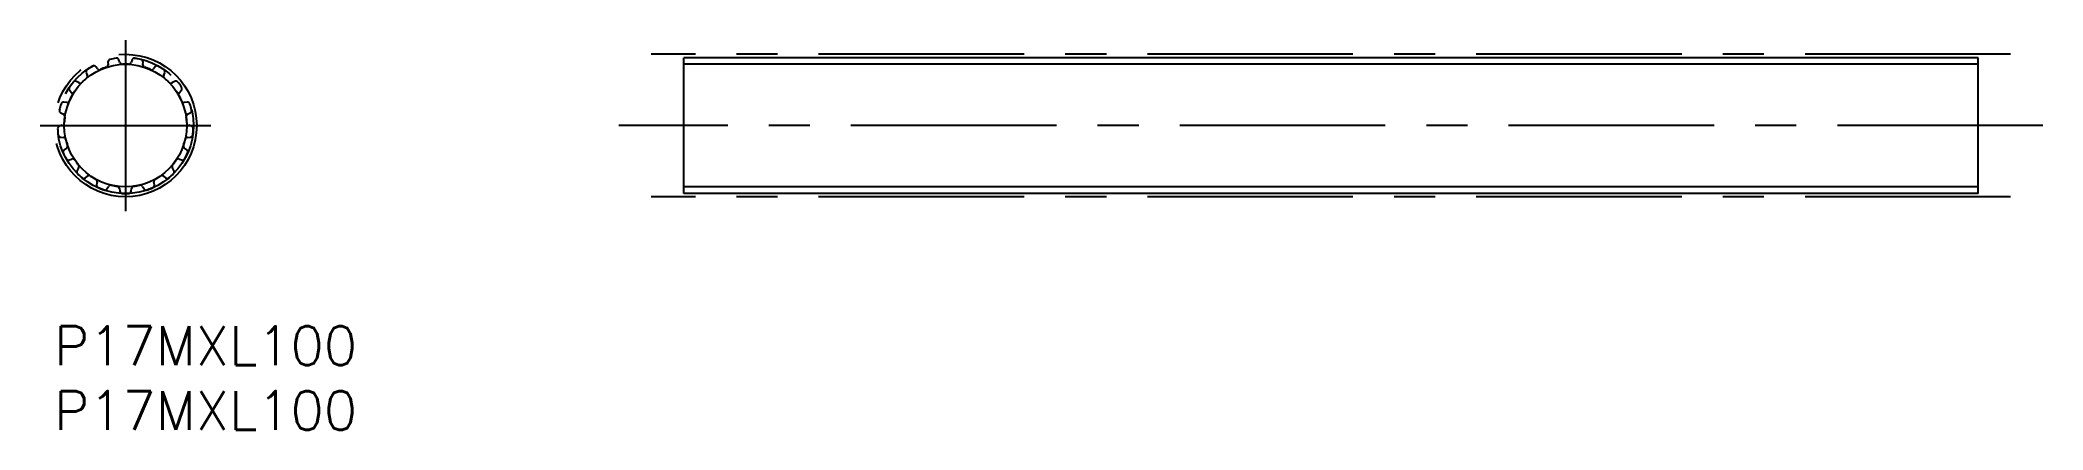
# Model space of a CAD drawing. Extents: x -1 to 154, y -8 to 22.
import ezdxf

# ---------------------------------------------------------------- set-up
doc = ezdxf.new("R2010")
doc.units = 0
doc.header["$LTSCALE"] = 0.5
doc.linetypes.add('CENTER', pattern=[50.8, 31.75, -6.35, 6.35, -6.35])
doc.linetypes.add('PHANTOM', pattern=[63.5, 31.75, -6.35, 6.35, -6.35, 6.35, -6.35])
for name, color, linetype in [('MSM_CENTER', 1, 'CENTER'), ('MSM_CONTINUOUS', 7, 'CONTINUOUS'), ('MSM_IMAGINARY', 6, 'PHANTOM'), ('MSM_NARROW', 5, 'CONTINUOUS'), ('MSM_PART_NUMBER', 7, 'CONTINUOUS')]:
    doc.layers.add(name, color=color, linetype=linetype)
doc.styles.get("Standard").update_dxf_attribs({"font": 'txt.shx', "height": 3, "bigfont": 'bigfont.shx'})

msp = doc.modelspace()

# ---------------------------------------------------------------- linework, layer by layer
at = {"layer": 'MSM_CENTER'}
for p, q in [((5.5, 22.1), (5.5, 8.9)), ((151.12, 21), (46.12, 21)), ((-1.1, 15.5), (12.1, 15.5)), ((153.62, 15.5), (43.62, 15.5)), ((151.12, 10), (46.12, 10))]:
    msp.add_line(p, q, dxfattribs=at)
msp.add_circle((5.5, 15.5), 5.5, dxfattribs=at)
at = {"layer": 'MSM_CONTINUOUS'}
for p, q in [((4.14, 20.41), (4.15, 20.19)), ((5.07, 20.36), (4.99, 20.57)), ((6.01, 20.57), (5.93, 20.36)), ((6.85, 20.19), (6.86, 20.41)), ((48.62, 10.26), (48.62, 20.74)), ((148.62, 20.74), (48.62, 20.74)), ((148.62, 10.26), (148.62, 20.74)), ((1.91, 18.8), (1.71, 18.9)), ((2.46, 19.58), (2.54, 19.38)), ((3.34, 19.88), (3.2, 20.04)), ((7.8, 20.04), (7.66, 19.88)), ((8.46, 19.38), (8.54, 19.58)), ((9.29, 18.9), (9.09, 18.8)), ((0.96, 17.28), (0.74, 17.31)), ((1.19, 18.21), (1.34, 18.05)), ((9.66, 18.05), (9.81, 18.21)), ((10.26, 17.31), (10.04, 17.28)), ((0.62, 15.52), (0.41, 15.46)), ((0.5, 16.47), (0.7, 16.38)), ((10.3, 16.38), (10.5, 16.47)), ((10.59, 15.46), (10.38, 15.52)), ((0.49, 14.6), (0.71, 14.58)), ((10.29, 14.58), (10.51, 14.6)), ((0.94, 13.76), (0.77, 13.63)), ((1.15, 12.85), (1.36, 12.91)), ((9.64, 12.91), (9.85, 12.85)), ((10.23, 13.63), (10.06, 13.76)), ((1.88, 12.23), (1.76, 12.04)), ((2.4, 11.46), (2.57, 11.59)), ((3.31, 11.14), (3.26, 10.93)), ((7.74, 10.93), (7.69, 11.14)), ((8.43, 11.59), (8.6, 11.46)), ((9.24, 12.04), (9.12, 12.23)), ((4.07, 10.61), (4.18, 10.8)), ((5.03, 10.64), (5.07, 10.43)), ((5.93, 10.43), (5.97, 10.64)), ((6.82, 10.8), (6.93, 10.61)), ((148.62, 10.26), (48.62, 10.26))]:
    msp.add_line(p, q, dxfattribs=at)
for centre, radius, start, end in [((3.95, 20.18), 0.2, 288.3502, 1.1765), ((4.34, 20.41), 0.2, 103.2722, 181.1765), ((5.5, 15.5), 5.25, 97.9043, 103.2722), ((4.81, 20.5), 0.2, 20, 97.9043), ((5.26, 20.43), 0.2, 200, 272.8263), ((5.5, 15.5), 4.74, 87.1737, 92.8263), ((5.74, 20.43), 0.2, 267.1737, 340), ((6.19, 20.5), 0.2, 82.0957, 160), ((5.5, 15.5), 5.25, 76.7278, 82.0957), ((6.66, 20.41), 0.2, 358.8235, 76.7278), ((7.05, 20.18), 0.2, 178.8235, 251.6498), ((5.5, 15.5), 5.24, 140.2572, 145.6251), ((1.62, 18.73), 0.2, 62.3529, 140.2572), ((2, 18.98), 0.2, 242.3529, 315.1792), ((5.5, 15.5), 4.73, 129.5267, 135.1792), ((2.65, 19.66), 0.2, 124.4487, 202.3529), ((2.36, 19.31), 0.2, 309.5267, 22.3529), ((5.5, 15.5), 5.25, 119.0807, 124.4487), ((3.05, 19.91), 0.2, 41.1765, 119.0807), ((3.49, 20.01), 0.2, 221.1765, 294.0027), ((5.5, 15.5), 4.74, 108.3502, 114.0027), ((5.5, 15.5), 4.74, 65.9973, 71.6498), ((7.51, 20.01), 0.2, 245.9973, 318.8235), ((7.95, 19.91), 0.2, 60.9193, 138.8235), ((5.5, 15.5), 5.24, 55.5513, 60.9193), ((8.64, 19.31), 0.2, 157.6471, 230.4733), ((8.35, 19.66), 0.2, 337.6471, 55.5513), ((5.5, 15.5), 4.73, 44.8208, 50.4733), ((9, 18.98), 0.2, 224.8208, 297.6471), ((9.38, 18.73), 0.2, 39.7428, 117.6471), ((5.5, 15.5), 5.25, 34.3749, 39.7428), ((5.5, 15.5), 5.25, 161.4337, 166.8016), ((0.72, 17.11), 0.2, 83.5294, 161.4337), ((0.98, 17.48), 0.2, 263.5294, 336.3557), ((1.34, 18.35), 0.2, 145.6251, 223.5294), ((5.5, 15.5), 4.73, 150.7032, 156.3557), ((1.2, 17.91), 0.2, 330.7032, 43.5294), ((9.8, 17.91), 0.2, 136.4706, 209.2968), ((5.5, 15.5), 4.73, 23.6443, 29.2968), ((9.66, 18.35), 0.2, 316.4706, 34.3749), ((10.02, 17.48), 0.2, 203.6443, 276.4706), ((10.28, 17.11), 0.2, 18.5663, 96.4706), ((5.5, 15.5), 5.25, 13.1984, 18.5663), ((0.59, 16.65), 0.2, 166.8016, 244.7059), ((0.57, 15.71), 0.2, 284.7059, 357.5321), ((0.61, 16.2), 0.2, 351.8796, 64.7059), ((5.5, 15.5), 4.73, 171.8796, 177.5321), ((10.39, 16.2), 0.2, 115.2941, 188.1204), ((5.5, 15.5), 4.74, 2.4679, 8.1204), ((10.43, 15.71), 0.2, 182.4679, 255.2941), ((10.41, 16.65), 0.2, 295.2941, 13.1984), ((0.46, 15.27), 0.2, 104.7059, 182.6101), ((5.5, 15.5), 5.25, 182.6101, 187.9781), ((0.5, 14.8), 0.2, 187.9781, 265.8824), ((0.69, 14.39), 0.2, 13.0561, 85.8824), ((5.5, 15.5), 4.73, 193.0561, 198.7086), ((0.83, 13.92), 0.2, 305.8824, 18.7086), ((10.17, 13.92), 0.2, 161.2914, 234.1176), ((5.5, 15.5), 4.73, 341.2914, 346.9439), ((10.31, 14.39), 0.2, 94.1176, 166.9439), ((10.5, 14.8), 0.2, 274.1176, 352.0219), ((10.54, 15.27), 0.2, 357.3899, 75.2941), ((5.5, 15.5), 5.24, 352.0219, 357.3899), ((0.88, 13.47), 0.2, 125.8824, 203.7866), ((5.5, 15.5), 5.25, 203.7866, 209.1546), ((1.09, 13.04), 0.2, 209.1546, 287.0588), ((1.42, 12.72), 0.2, 34.2326, 107.0588), ((5.5, 15.5), 4.73, 214.2326, 219.8851), ((1.71, 12.34), 0.2, 327.0588, 39.8851), ((9.29, 12.34), 0.2, 140.1149, 212.9412), ((5.5, 15.5), 4.74, 320.1149, 325.7674), ((9.58, 12.72), 0.2, 72.9412, 145.7674), ((9.91, 13.04), 0.2, 252.9412, 330.8454), ((5.5, 15.5), 5.24, 330.8454, 336.2134), ((10.12, 13.47), 0.2, 336.2134, 54.1176), ((1.93, 11.93), 0.2, 147.0588, 224.9631), ((5.5, 15.5), 5.25, 224.9631, 230.331), ((2.28, 11.62), 0.2, 230.331, 308.2353), ((2.7, 11.44), 0.2, 55.409, 128.2353), ((5.5, 15.5), 4.74, 235.409, 241.0616), ((3.11, 11.18), 0.2, 348.2353, 61.0616), ((3.46, 10.89), 0.2, 168.2353, 246.1396), ((4.36, 10.7), 0.2, 76.5855, 149.4118), ((5.5, 15.5), 4.74, 256.5855, 262.238), ((5.5, 15.5), 4.73, 277.762, 283.4145), ((6.64, 10.7), 0.2, 30.5882, 103.4145), ((7.54, 10.89), 0.2, 293.8604, 11.7647), ((7.89, 11.18), 0.2, 118.9384, 191.7647), ((5.5, 15.5), 4.74, 298.9384, 304.591), ((8.3, 11.44), 0.2, 51.7647, 124.591), ((8.72, 11.62), 0.2, 231.7647, 309.669), ((5.5, 15.5), 5.25, 309.669, 315.0369), ((9.07, 11.93), 0.2, 315.0369, 32.9412), ((5.5, 15.5), 5.24, 246.1396, 251.5075), ((3.9, 10.72), 0.2, 251.5075, 329.4118), ((4.83, 10.61), 0.2, 9.4118, 82.238), ((5.26, 10.46), 0.2, 189.4118, 267.316), ((5.5, 15.5), 5.24, 267.316, 272.684), ((5.74, 10.46), 0.2, 272.684, 350.5882), ((6.17, 10.61), 0.2, 97.762, 170.5882), ((7.1, 10.72), 0.2, 210.5882, 288.4925), ((5.5, 15.5), 5.25, 288.4925, 293.8604)]:
    msp.add_arc(centre, radius, start, end, dxfattribs=at)
at = {"layer": 'MSM_IMAGINARY'}
msp.add_circle((5.5, 15.5), 5.25, dxfattribs=at)
at = {"layer": 'MSM_NARROW'}
for p, q in [((148.62, 20.24), (48.62, 20.24)), ((148.62, 10.77), (48.62, 10.77))]:
    msp.add_line(p, q, dxfattribs=at)
msp.add_circle((5.5, 15.5), 4.73, dxfattribs=at)

# ---------------------------------------------------------------- texts
at = {"layer": 'MSM_PART_NUMBER'}
for p in [(0, -3), (0, -8)]:
    msp.add_text('P17MXL100', height=3, dxfattribs=at).set_placement(p)

doc.saveas('drawing.dxf')
